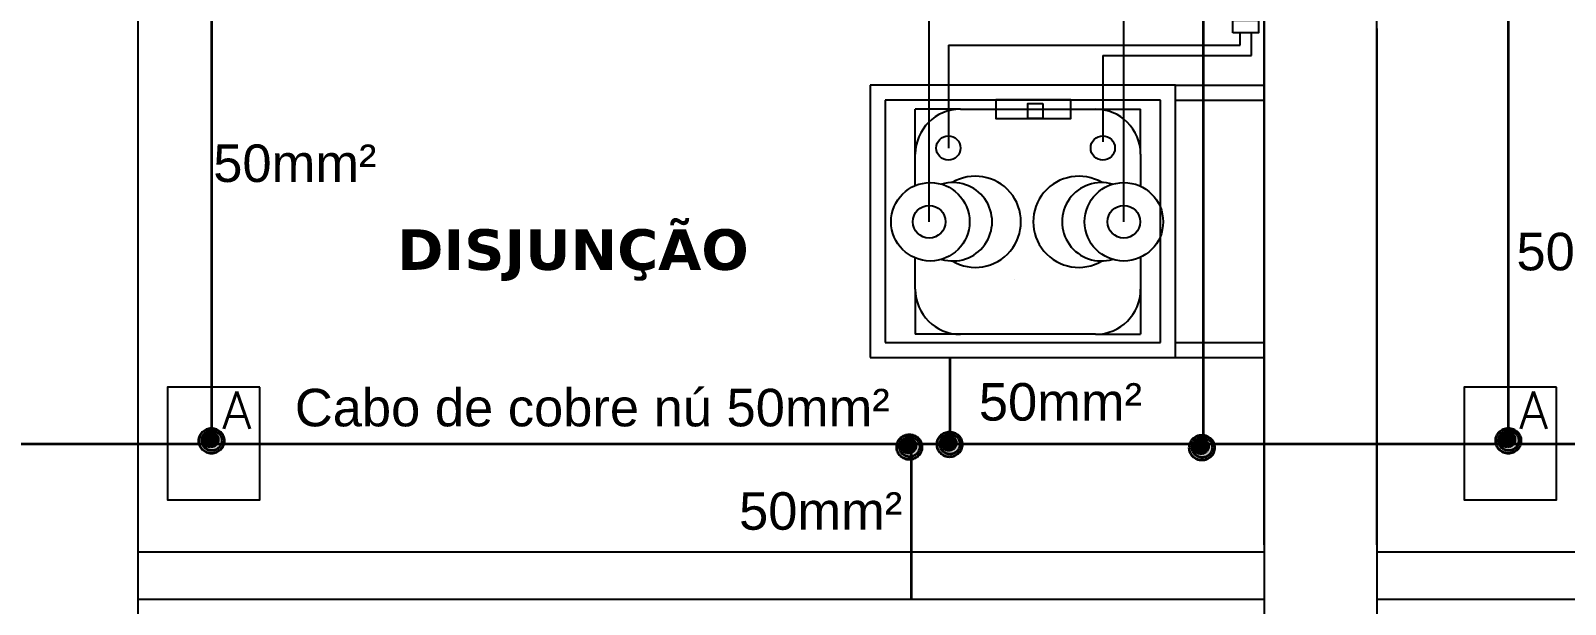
# Model space of a CAD drawing. Header units: metres. Extents: x 4188.7 to 4272.1, y 2012.8 to 2020.9.
# Drawn here: x 4206.722 to 4208.367, y 2015.504 to 2016.12 of the extents above; entities that cross this region are included whole.
import ezdxf

# ---------------------------------------------------------------- set-up
doc = ezdxf.new("R2010")
doc.units = ezdxf.units.M
doc.linetypes.add('DASHDOT', pattern=[25.4, 12.7, -6.35, 0, -6.35])
for name, color, linetype in [('A-PARED', 7, 'Continuous'), ('CONDUTOR', 5, 'Continuous'), ('E-ALTATENSAO', 5, 'Continuous'), ('E-EQUIPAMENTOS', 130, 'Continuous'), ('E-ESTRUTURA', 7, 'Continuous'), ('E-LIGAÇÕESTPTC', 84, 'Continuous'), ('E-TRAFO', 4, 'Continuous'), ('FORMATO_LEGENDA', 7, 'Continuous'), ('PAREDES', 4, 'Continuous'), ('PLANTA_BAIXA', 7, 'Continuous')]:
    doc.layers.add(name, color=color, linetype=linetype)
doc.styles.add('arial', font='arial.ttf')
doc.styles.add('REGUA_60_MM', font='romans.shx', dxfattribs={"height": 1.8})

msp = doc.modelspace()

# ---------------------------------------------------------------- hatches: boundary and pattern name
at = {"layer": 'FORMATO_LEGENDA', "lineweight": 20}
h = msp.add_hatch(color=7, dxfattribs=at)
edge = h.paths.add_edge_path()
edge.add_arc((4206.91466, 2015.68116), 0.00813, 0, 360)
h = msp.add_hatch(color=7, dxfattribs=at)
edge = h.paths.add_edge_path()
edge.add_arc((4207.66275, 2015.67452), 0.00813, 0, 360)
h = msp.add_hatch(color=7, dxfattribs=at)
edge = h.paths.add_edge_path()
edge.add_arc((4207.70594, 2015.67735), 0.00813, 0, 360)
h = msp.add_hatch(color=7, dxfattribs=at)
edge = h.paths.add_edge_path()
edge.add_arc((4207.97642, 2015.67381), 0.00813, 0, 360)
h = msp.add_hatch(color=7, dxfattribs=at)
edge = h.paths.add_edge_path()
edge.add_arc((4208.30493, 2015.68116), 0.00813, 0, 360)
at = {"layer": 'PAREDES'}
for points in [[(4206.92922, 2015.67965, 1), (4206.90214, 2015.67965, 1)], [(4207.6773, 2015.67302, 1), (4207.65022, 2015.67302, 1)], [(4207.7205, 2015.67585, 1), (4207.69341, 2015.67585, 1)], [(4207.99098, 2015.67231, 1), (4207.9639, 2015.67231, 1)], [(4208.31949, 2015.67965, 1), (4208.29241, 2015.67965, 1)]]:
    msp.add_hatch(color=0, dxfattribs=at).paths.add_polyline_path(points)

# ---------------------------------------------------------------- linework, layer by layer
at = {"ltscale": 10}
for p, q in [((4207.94922, 2016.0611), (4208.04417, 2016.0611)), ((4207.94922, 2016.04501), (4208.04417, 2016.04501)), ((4207.94922, 2015.78514), (4208.04417, 2015.78514)), ((4207.94922, 2015.76904), (4208.04417, 2015.76904))]:
    msp.add_line(p, q, dxfattribs=at)
at = {"layer": 'A-PARED'}
for p, q in [((4206.83672, 2017.81402), (4206.83672, 2015.43936)), ((4208.04417, 2015.56815), (4208.04417, 2016.16785)), ((4208.04417, 2016.1598), (4208.04417, 2015.43936)), ((4208.16492, 2015.56815), (4208.16492, 2016.16785)), ((4208.16492, 2016.12214), (4208.16492, 2015.43936)), ((4208.04417, 2015.5601), (4206.83672, 2015.5601)), ((4209.53337, 2015.5601), (4208.16492, 2015.5601))]:
    msp.add_line(p, q, dxfattribs=at)
at = {"layer": 'E-ALTATENSAO'}
for p, q in [((4207.68501, 2015.91469), (4207.68496, 2016.39727)), ((4207.89377, 2015.91469), (4207.89373, 2016.33927))]:
    msp.add_line(p, q, dxfattribs=at)
at = {"layer": 'E-EQUIPAMENTOS'}
for p, q in [((4207.7185, 2016.03544), (4207.6702, 2016.03544)), ((4207.6702, 2015.98714), (4207.6702, 2016.03544)), ((4207.8634, 2016.03544), (4207.91169, 2016.03544)), ((4207.91169, 2015.98714), (4207.91169, 2016.03544)), ((4207.6702, 2015.84225), (4207.6702, 2015.79395)), ((4207.91169, 2015.84225), (4207.91169, 2015.79395)), ((4207.7185, 2015.79395), (4207.6702, 2015.79395)), ((4207.8634, 2015.79395), (4207.91169, 2015.79395))]:
    msp.add_line(p, q, dxfattribs=at)
at = {"layer": 'E-EQUIPAMENTOS', "color": 1}
msp.add_lwpolyline([(4208.01055, 2016.11732), (4208.01055, 2016.13107), (4208.03804, 2016.13107), (4208.03804, 2016.11732)], close=True, dxfattribs=at)
at = {"layer": 'E-EQUIPAMENTOS'}
for points in [[(4207.75634, 2016.04552), (4207.75634, 2016.02539), (4207.83684, 2016.02539), (4207.83684, 2016.04552)], [(4207.80682, 2016.04155), (4207.80682, 2016.02545), (4207.79072, 2016.02545), (4207.79072, 2016.04155)]]:
    msp.add_lwpolyline(points, close=True, dxfattribs=at)
msp.add_lwpolyline([(4207.77647, 2015.85232), (4207.77647, 2015.8524)], dxfattribs=at)
for centre in [(4207.6863, 2015.91469), (4207.89377, 2015.91469)]:
    msp.add_circle(centre, 0.04208, dxfattribs=at)
for centre, radius, start, end in [((4207.7346, 2015.91469), 0.04888, 239.40465, 120.59535), ((4207.84547, 2015.91469), 0.04888, 59.40465, 300.59535), ((4207.71045, 2015.91469), 0.04208, 253.32415, 106.67585), ((4207.86962, 2015.91469), 0.04208, 73.32415, 286.67585)]:
    msp.add_arc(centre, radius, start, end, dxfattribs=at)
at = {"layer": 'E-ESTRUTURA'}
for p, q in [((4207.62179, 2016.0611), (4207.62179, 2015.76904)), ((4207.94922, 2015.76904), (4207.94922, 2016.0611)), ((4207.63789, 2016.04501), (4207.63789, 2015.78514)), ((4207.93312, 2015.78514), (4207.93312, 2016.04501)), ((4207.63789, 2015.78514), (4207.93312, 2015.78514)), ((4207.62179, 2015.76904), (4207.94922, 2015.76904))]:
    msp.add_line(p, q, dxfattribs=at)
for points in [[(4207.94922, 2016.0611), (4207.62179, 2016.0611)], [(4207.93312, 2016.04501), (4207.63789, 2016.04501)]]:
    msp.add_lwpolyline(points, dxfattribs=at)
at = {"layer": 'E-LIGAÇÕESTPTC'}
for p, q in [((4208.01831, 2016.10429), (4208.01831, 2016.11732)), ((4208.03069, 2016.09302), (4208.03069, 2016.11732)), ((4207.70569, 2016.10429), (4208.01831, 2016.10429)), ((4207.70569, 2016.10429), (4207.70569, 2015.99384)), ((4207.87119, 2016.09302), (4208.03069, 2016.09302)), ((4207.87119, 2016.09302), (4207.87119, 2016.00058))]:
    msp.add_line(p, q, dxfattribs=at)
for centre in [(4207.70569, 2015.99384), (4207.87119, 2015.99384)]:
    msp.add_circle(centre, 0.01299, dxfattribs=at)
at = {"layer": 'E-TRAFO'}
for p, q in [((4207.7185, 2016.03544), (4207.8634, 2016.03544)), ((4207.6702, 2015.95357), (4207.6702, 2015.98714)), ((4207.91169, 2015.98714), (4207.91169, 2015.95276)), ((4207.6702, 2015.84225), (4207.6702, 2015.87582)), ((4207.91169, 2015.87663), (4207.91169, 2015.84225)), ((4207.8634, 2015.79395), (4207.7185, 2015.79395))]:
    msp.add_line(p, q, dxfattribs=at)
for centre in [(4207.68501, 2015.91469), (4207.89377, 2015.91469)]:
    msp.add_circle(centre, 0.01752, dxfattribs=at)
for centre, start, end in [((4207.7185, 2015.98714), 90, 180), ((4207.8634, 2015.98714), 0, 90), ((4207.7185, 2015.84225), 180, 270), ((4207.8634, 2015.84225), 270, 0)]:
    msp.add_arc(centre, 0.0483, start, end, dxfattribs=at)
at = {"layer": 'FORMATO_LEGENDA', "color": 7, "linetype": 'DASHDOT', "lineweight": 35}
for p, q in [((4206.91565, 2019.50025), (4206.91565, 2015.6932)), ((4208.30592, 2019.50025), (4208.30592, 2015.6932)), ((4203.47184, 2015.6765), (4209.42811, 2015.6765))]:
    msp.add_line(p, q, dxfattribs=at)
at = {"layer": 'FORMATO_LEGENDA', "color": 7, "linetype": 'DASHDOT', "lineweight": 35, "ltscale": 10}
for p, q in [((4207.97883, 2016.24527), (4207.97883, 2015.67216)), ((4207.70735, 2015.76867), (4207.70735, 2015.67507)), ((4207.66599, 2015.50959), (4207.66599, 2015.67715))]:
    msp.add_line(p, q, dxfattribs=at)
at = {"layer": 'FORMATO_LEGENDA', "color": 5}
for p, q in [((4208.04417, 2015.50959), (4206.83672, 2015.50959)), ((4209.53337, 2015.50959), (4208.16492, 2015.50959))]:
    msp.add_line(p, q, dxfattribs=at)
at = {"layer": 'FORMATO_LEGENDA'}
for points in [[(4206.96738, 2015.73718), (4206.86846, 2015.73718), (4206.86846, 2015.61643), (4206.96738, 2015.61643)], [(4208.35765, 2015.73718), (4208.25873, 2015.73718), (4208.25873, 2015.61643), (4208.35765, 2015.61643)]]:
    msp.add_lwpolyline(points, close=True, dxfattribs=at)
at = {"layer": 'FORMATO_LEGENDA', "color": 7, "linetype": 'DASHDOT', "lineweight": 35}
for centre, radius in [((4206.91568, 2015.67965), 0.01354), ((4206.91607, 2015.67999), 0.01083), ((4206.91466, 2015.68116), 0.00813), ((4207.66376, 2015.67302), 0.01354), ((4207.66415, 2015.67335), 0.01083), ((4207.66275, 2015.67452), 0.00813), ((4207.70695, 2015.67585), 0.01354), ((4207.70735, 2015.67618), 0.01083), ((4207.70594, 2015.67735), 0.00813), ((4207.97744, 2015.67231), 0.01354), ((4207.97783, 2015.67264), 0.01083), ((4207.97642, 2015.67381), 0.00813), ((4208.30595, 2015.67965), 0.01354), ((4208.30634, 2015.67999), 0.01083), ((4208.30493, 2015.68116), 0.00813)]:
    msp.add_circle(centre, radius, dxfattribs=at)

# ---------------------------------------------------------------- texts
at = {"layer": 'CONDUTOR', "color": 5, "lineweight": 20, "insert": (4207.49162, 2015.90669), "char_height": 0.0436126, "width": 0.6520996, "attachment_point": 3, "style": 'arial'}
msp.add_mtext('{\\fVerdana|b1|i0|c0|p34;\\C1;DISJUNÇÃO }', dxfattribs=at)
at = {"layer": 'PLANTA_BAIXA', "color": 1}
for s, height, style, p in [('50mm²', 0.040267, 'arial', (4206.9175, 2015.95737)), ('50mm²', 0.040267, 'arial', (4208.31467, 2015.8626)), ('A', 0.04027, 'REGUA_60_MM', (4206.92728, 2015.69239)), ('Cabo de cobre nú 50mm²', 0.0402674, 'arial', (4207.00501, 2015.69522)), ('50mm²', 0.040267, 'arial', (4207.73832, 2015.70134)), ('A', 0.04027, 'REGUA_60_MM', (4208.31755, 2015.69239)), ('50mm²', 0.040267, 'arial', (4207.48123, 2015.58429))]:
    msp.add_text(s, height=height, dxfattribs=dict(at, style=style)).set_placement(p)

doc.saveas('drawing.dxf')
